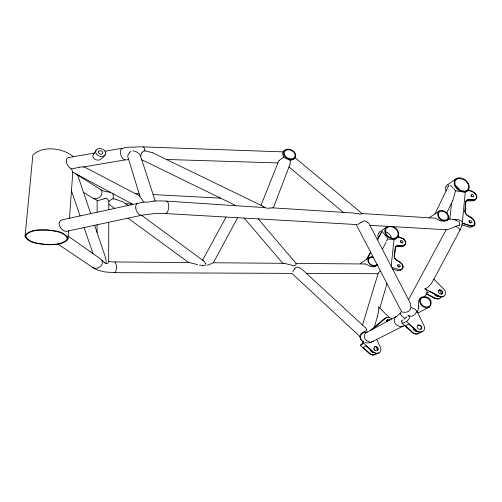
<?xml version="1.0" encoding="UTF-8"?>
<svg xmlns="http://www.w3.org/2000/svg" width="502" height="502" viewBox="0 0 502 502"><rect width="100%" height="100%" fill="white"/><g stroke="black" fill="none" stroke-linecap="round" stroke-linejoin="round"><path stroke-width="0.75" d="M108.758 222.286L108.652 262.031A1.613 1.381 0.2 0 1 108.526 262.508M108.79 209.566L108.808 201.973M97.049 232.451L97.074 224.783M97.118 212.133L97.162 200.298M399.818 266.901C398.682 267.61 396.862 265.909 397.935 264.868M295.12 155.595C295.069 151.064 288.612 147.952 285.123 150.939A3.734 3.194 0.2 0 0 284.609 151.61A4.148 3.545 0.2 0 0 284.22 152.796C284 157.421 290.602 160.696 294.153 157.722A3.734 3.194 0.2 0 0 294.724 156.988A4.229 3.614 0.2 0 0 295.12 155.595M410.831 306.822L410.454 303.61A9.915 8.484 0.2 0 0 410.31 303.195L369.296 224.087A5.597 4.788 0.2 0 0 368.248 222.863L367.646 222.298M68.523 230.895L67.965 238.55A3.639 3.119 0.2 0 0 67.87 237.647C63.716 231.052 54.323 230.832 47.332 229.86C40.072 229.86 30.911 229.069 25.47 234.779A3.74 3.2 0.2 0 0 25.106 235.896A3.545 3.031 0.2 0 0 25.1 236.222A3.671 3.137 0.2 0 0 25.175 236.775C29.028 243.269 38.171 243.552 44.898 244.587C52.365 244.756 61.344 245.428 67.318 240.144A3.884 3.319 0.2 0 0 67.971 238.569M69.445 218.226L72.803 172.199M464.908 210.896L465.574 202.243M127.69 156.323L139.851 196.125M25.113 235.896L32.755 156.147A5.014 4.286 0.2 0 1 33.119 154.867C42.846 145.454 62.085 148.077 72.25 155.796A8.227 7.034 0.2 0 1 73.01 156.775M425.037 288.694A1.914 1.638 0.2 0 0 425.232 288.688C429.084 287.684 431.758 282.864 433.822 279.332L459.895 230.324A27.579 23.588 0.2 0 0 462.323 222.549L465.266 192.297C475.457 188.162 463.729 173.686 455.96 178.919L447.52 184.792M449.83 219.123L451.524 203.103M391.158 266.185L394.014 239.749C401.362 237.804 399.103 228.059 392.784 226.659M394.233 256.001L395.181 248.038A3.96 3.389 0.2 0 1 395.407 247.191L395.52 246.965M394.465 256.189L395.413 248.226A3.119 2.667 0.2 0 1 398.356 245.773M418.492 333.635L415.781 334.163L412.908 333.146L402.083 323.206A3.05 2.61 0.2 0 0 401.675 321.631M413.297 328.214C412.989 330.002 414.947 331.646 416.666 331.226M456.927 190.942L455.559 190.885L452.886 200.223M430.591 304.256C431.425 300.284 427.051 296.575 423.236 297.429M448.066 217.855L448.161 216.607M127.784 155.727L129.171 152.934M59.267 222.75L59.412 222.304M472.376 226.609C478.801 224.03 472.15 216.644 467.839 215.665A6.677 5.71 0.2 0 1 465.122 211.643A4.556 3.897 0.2 0 1 465.147 211.11L465.812 202.457A3.282 2.805 0.2 0 1 466.371 200.982L466.584 200.794M377.391 316.624L378.59 311.246L378.809 307.105M374.379 327.028L377.36 316.731M379.863 308.09L386.967 283.561M362.513 324.963L378.219 273.245M476.48 197.838C477.659 193.251 471.365 190.879 468.021 190.396M273.326 207.903L289.98 164.405M261.009 205.312L278.372 161.732A5.196 4.449 0.2 0 1 279.288 160.477M360.066 335.104L360.166 334.872A5.24 4.48 0.2 0 1 360.649 334.119L361.71 333.052A9.645 8.252 0.2 0 1 364.609 331.521M140.522 156.072L141.997 152.451M59.456 222.179L59.876 221.413A4.643 3.972 0.2 0 1 60.221 220.993L60.334 220.874A4.248 3.633 0.2 0 1 60.943 220.378M362.13 213.695L360.994 214.134L358.365 213.802M362.89 342.552L362.651 342.985M386.986 240.389L387.695 238.883L389.703 239.253M386.722 240.941L386.929 240.502M362.061 213.545L435.309 218.201A3.351 2.868 0.2 0 1 436.056 218.37C440.53 222.938 453.814 222.455 446.862 212.861L452.854 200.298M434.914 213.959L448.292 186.305M386.038 242.359L382.392 249.312M448.317 186.255L449.058 185.037M66.653 159.103C65.304 161.493 67.431 165.924 69.954 168.007M419.114 299.7L418.48 301.639A11.728 10.034 0.2 0 0 418.411 303.384L418.612 305.279M418.499 308.146C416.829 315.049 416.817 309.081 413.504 308.535A20.613 17.633 0.2 0 0 410.774 307.368C410.975 311.158 406.4 312.922 403.275 312.169M424.566 296.651C436.52 297.673 430.214 314.616 421.247 304.921C419.885 303.352 419.126 300.993 420.055 299.016C420.488 298.088 421.303 297.366 422.257 296.996C424.949 296.732 426.223 295.339 426.976 292.22C427.679 290.545 425.583 289.146 424.855 288.688L438.886 295.992M416.641 311.642L416.447 312.006M237.609 217.711L213.4 262.759L284.063 263.324M408.534 299.65L446.159 229.734M93.278 154.817C91.057 158.249 98.066 162.447 101.417 158.688A13.234 11.32 0.2 0 0 102.389 158.005L104.604 155.745M202.613 260.174L226.038 217.04M366.724 259.208L370.576 252.123M377.366 239.63L381.213 232.552M367.037 258.994L370.677 252.311M377.466 239.818L382.009 231.453M441.176 296.958L440.994 297.247A3.677 3.144 0.2 0 1 439.783 298.307L439.344 298.533M98.574 151.56C97.633 153.725 101.379 155.231 102.665 153.543M102.722 153.461C103.682 151.297 99.929 149.778 98.637 151.472M378.351 272.956L380.227 270.961M104.755 155.52C108.639 150.613 99.132 145.875 96.045 150.267C93.673 155.149 102.264 158.701 105.182 154.829M419.86 332.299L419.835 332.343A4.292 3.671 0.2 0 1 419.616 332.663A3.947 3.376 0.2 0 1 418.473 333.648L416.102 333.943L413.529 333.058L405.453 325.817L408.823 324.097L415.807 330.529C419.001 334.552 427.026 331.22 424.14 325.955L416.936 311.083M115.473 272.209L116.15 270.22A23.186 19.835 0.2 0 0 116.257 264.868L115.171 262.006L108.652 261.517M292.691 271.877L294.875 268.482M93.322 154.741L95.97 150.393M462.141 223.804L462.8 223.503L470.041 225.818A4.6 3.934 0.2 0 0 472.1 226.088L472.432 226.032A3.345 2.861 0.2 0 0 474.948 224.118M66.873 158.745L67.663 157.961A2.667 2.284 0.2 0 1 68.661 157.528M419.477 299.11L419.91 298.571A5.629 4.813 0.2 0 1 420.946 297.686L421.228 297.517M401.619 311.472L400.107 313.599L401.857 316.097A19.452 16.641 0.2 0 0 404.988 318.387M294.931 268.413C296.6 265.865 299.832 267.729 301.671 269.072A9.733 8.327 0.2 0 1 302.361 269.637L365.349 327.655M377.153 350.71C378.671 349.706 377.648 347.353 376.117 346.957A2.077 1.776 0.2 0 0 374.718 346.863C372.371 348.049 375.076 351.871 377.328 350.641C380.008 349.135 376.406 345.514 374.724 346.832M129.29 152.784L131.198 151.165M466.408 200.969L466.427 200.951A3.068 2.623 0.2 0 1 467.569 200.831L472.093 200.913A3.696 3.163 0.2 0 0 474.371 200.342C481.136 196.966 472.715 189.812 468.159 190.258M400.251 313.11L397.283 315.921A11.828 10.115 0.2 0 1 397.013 316.122L396.298 316.58A4.236 3.627 0.2 0 0 395.243 317.364L394.202 319.41L394.371 321.795A8.026 6.865 0.2 0 0 396.925 325.233L399.272 326.375L402.052 326.501A4.273 3.652 0.2 0 0 403.231 326.087L404.386 325.44M279.25 160.452L283.442 157.226L290.332 160.445M284.502 150.481C280.398 155.996 290.357 162.397 294.812 158.149C299.305 151.635 286.51 145.291 282.927 152.062M294.254 158.682L294.762 158.199M402.102 323.301L403.859 322.78A4.468 3.821 0.2 0 0 404.085 322.667L406.545 321.399L408.465 319.579A3.903 3.338 0.2 0 0 409.224 318.469L409.312 318.243A3.389 2.899 0.2 0 0 409.218 316.235M109.612 200.913L111.111 199.595A3.276 2.799 0.2 0 1 113.032 198.805L113.151 198.855M109.536 200.988L108.884 201.578M376.801 339.616L380.51 347.56C382.053 350.22 379.788 353.54 376.845 353.54A3.909 3.345 0.2 0 1 375.734 354.468L372.697 355.146L369.56 353.841L360.285 345.313L362.143 343.594A3.583 3.062 0.2 0 0 362.494 343.211M420.827 329.161C422.546 327.448 420.055 324.568 417.984 325.189M441.798 293.921C443.442 292.264 441.02 289.528 439.043 290.037A1.682 1.443 0.2 0 0 438.773 290.112C436.997 291.744 439.501 294.611 441.528 294.04A1.663 1.418 0.2 0 0 441.955 293.877C445.851 291.348 436.533 287.64 439.884 291.273A7.574 6.476 0.2 0 1 441.233 293.262A6.959 5.955 0.2 0 1 441.496 294.046M370.426 330.391L383.089 319.623A3.37 2.88 0.2 0 1 383.622 319.253C385.843 317.226 389.546 316.643 391.786 318.902M372.923 329.061L385.611 318.255A3.37 2.886 0.2 0 1 386.182 317.866M408.314 315.689L408.465 315.563A2.146 1.839 0.2 0 1 409.105 316.109M408.139 315.84L407.781 316.141M400.734 240.791C399.667 241.267 401.23 243.608 402.623 242.773M404.813 245.152C408.559 241.004 401.512 236.844 397.879 236.888M406.708 317.026L406.112 317.502M399.906 266.838C401.029 265.42 398.927 264.234 398.017 264.811M406.005 317.59L405.309 318.142M402.673 242.736C403.853 241.437 401.556 240.125 400.803 240.747M369.704 258.003C365.745 261.699 372.616 267.767 376.469 264.799A3.351 2.861 0.2 0 0 376.946 264.347M404.518 318.751L404.179 319.015M386.979 227.676C381.545 232.828 391.052 241.205 396.473 237.358C402.033 232.275 392.533 223.785 387.08 227.607M455.854 178.994C449.842 185.119 460.962 194.958 467.418 190.873M386.527 227.224C380.623 232.759 390.838 241.951 396.8 237.892M403.075 319.843L401.493 320.985M421.297 297.479L421.774 297.222M360.988 222.474L364.226 220.792L367.489 222.179M360.913 222.53L358.453 224.099M379.876 231.855L386.634 227.155A5.033 4.305 0.2 0 1 388.291 226.396M446.862 212.861C434.274 203.341 435.209 224.607 447.251 220.196M439.018 211.235L429.561 217.517A3.727 3.188 0.2 0 0 429.21 217.812M365.192 263.977A2.573 2.196 0.2 0 1 365.983 264.152L366.19 264.228A6.055 5.177 0.2 0 1 366.673 264.454C369.623 266.487 373.915 268.281 376.927 265.263A3.759 3.219 0.2 0 0 377.272 264.968M403.621 245.936L404.556 245.334A3.332 2.849 0.2 0 1 402.566 245.873L398.362 245.905M376.682 265.439C372.246 268.488 364.621 261.391 369.422 257.419L361.873 262.433A3.953 3.382 0.2 0 0 360.794 263.751M400.765 270.12L401.707 269.549A3.338 2.855 0.2 0 0 402.077 269.285C405.654 265.79 399.743 261.222 396.768 260.293M61.081 220.284L61.269 220.177A3.596 3.075 0.2 0 1 62.286 219.801L143.635 202.111L143.421 201.691M213.262 262.841L208.581 264.855A3.928 3.363 0.2 0 1 207.219 265.006M426.349 293.394L429.599 291.618L438.453 296.218M443.272 296.469C446.366 295.327 446.021 291.022 443.799 289.171L433.904 279.187M396.273 316.593L366.404 332.544A4.211 3.602 0.2 0 0 365.4 333.29L364.546 334.633L364.276 336.233A7.298 6.237 0.2 0 0 366.667 340.613M373.501 341.31L370.896 342.144A4.374 3.74 0.2 0 1 369.604 342.075L366.642 340.632M429.223 307.111L419.252 312.313A4.292 3.671 0.2 0 1 418.21 312.702L417.789 312.784M360.285 345.313L362.4 344.221A3.646 3.119 0.2 0 0 362.846 343.945L363.649 343.192L374.059 352.58L376.5 353.352L378.891 352.931M403.231 326.087L370.551 342.54M455.603 226.383L455.069 226.64M454.768 226.785L448.612 229.332M375.552 354.556L373.168 354.977L370.74 354.211L363.141 347.422L366.052 345.934L373.224 352.467L376.845 353.54M422.577 331.653L419.954 332.06L417.237 331.088L406.545 321.399M358.202 224.212L357.788 224.381M103.18 199.024L104.905 198.346M102.948 199.125L98.304 200.493A1.851 1.581 0.2 0 1 97.583 200.455M364.603 331.508L366.742 330.743L366.843 329.852A3.922 3.357 0.2 0 0 366.736 329.645L366.548 329.331M448.085 229.496L446.962 229.74A1.801 1.537 0.2 0 1 446.623 229.759L369.949 225.335M290.351 160.439L293.312 159.36A4.505 3.853 0.2 0 0 294.21 158.745M151.824 201.346L149.583 201.892A10.291 8.804 0.2 0 1 149.044 201.992L146.377 202.111M283.097 151.886L143.296 146.891A89.18 76.285 0.2 0 0 138.194 146.835C133.262 147.801 123.831 145.812 120.624 149.916C119.495 154.616 122.563 162.083 128.355 159.416M144.061 150.995L144.607 150.914M141.708 215.232L154.214 213.607A83.633 71.535 0.2 0 1 164.631 213.501L356.727 224.576M152.301 201.246L153.223 201.114M68.768 157.509L94.351 153.079M105.113 151.209L121.999 148.285M83.721 166.902L124.948 159.918M270.17 208.073L267.428 208.23A6.771 5.792 0.2 0 1 266.625 208.085L265.809 207.872M270.227 208.066L271.739 207.859A4.022 3.439 0.2 0 1 272.366 207.841M79.573 167.147L71.698 168.929L72.514 171.872A1.067 0.91 0.2 0 0 72.633 172.06M79.63 167.141L82.861 166.946M458.815 178.58L463.177 179.365A10.762 9.205 0.2 0 1 468.353 184.711L468.63 187.968A4.706 4.029 0.2 0 1 464.708 191.193L460.315 190.377A10.806 9.243 0.2 0 1 455.226 185.294M83.52 166.921L83.031 166.946M143.798 202.099L144.369 202.068M144.909 150.895L152.175 152.57M132.967 150.7L137.096 152.188A12.368 10.58 0.2 0 1 137.774 152.664L138.15 152.959A10.002 8.553 0.2 0 1 140.008 154.961L140.259 155.425A2.077 1.776 0.2 0 1 140.372 155.676L140.384 155.727M144.538 202.068L146.032 202.099M306.477 273.427L378.075 273.715M114.977 261.956L189.034 262.559M295.885 263.424L365.123 263.983M393.449 239.761L390.443 239.391M284.082 263.33L290.47 264.818M469.031 199.445L473.562 199.532A2.974 2.548 0.2 0 0 476.467 198.033M166.827 159.479L277.895 162.937M113.402 198.855L115.052 199.074M125.839 203.768L132.333 204.076M135.333 193.628L139.136 193.828M153.129 194.575L220.604 198.152M105.903 263.28L105.922 263.28A2.428 2.077 0.2 0 1 104.686 262.766M272.379 207.841L352.762 212.955L358.215 213.777M448.374 219.029L452.854 219.318M457.052 190.955L464.745 192.216M110.302 192.279L105.778 191.576A22.389 19.151 0.2 0 1 105.012 191.381L103.682 190.986A14.834 12.688 0.2 0 1 101.492 190.082L100.852 189.718L102.075 191.72L101.718 194.475A8.39 7.172 0.2 0 1 98.919 197.694L96.353 198.748L93.836 198.616A3.464 2.962 0.2 0 1 93.083 198.271L83.533 192.385M453.055 219.33L455.941 220.202M202.708 265.621L199.438 265.018M261.398 207.439L265.564 207.803M189.241 262.571L197.612 264.573M260.701 207.357L165.378 201.045A94.439 80.778 0.2 0 0 153.292 201.12M166.614 201.12L168.12 202.607L168.747 206.328A20.425 17.47 0.2 0 1 168.565 208.637L167.662 211.744L166.093 213.494A0.998 0.853 0.2 0 1 165.654 213.563M143.296 146.891L144.319 148.002L144.909 150.87M442.777 211.248L441.346 211.166A3.508 2.999 0.2 0 0 438.246 213.507L438.158 214.762M402.692 312.081L402.315 311.999M443.322 220.102L444.998 220.221A3.508 2.999 0.2 0 0 448.085 217.862M115.366 199.15L122.99 201.955L127.979 205.337M373.35 257.438L372.917 257.35A3.765 3.219 0.2 0 0 369.842 257.859M291.16 265.018C292.798 265.803 296.312 266.173 296.28 263.732M391.955 267.397L398.513 269.354C400.094 269.9 402.259 269.386 402.824 267.648C403.84 264.014 399.008 261.812 396.724 260.463M392.671 269.097L397.189 270.446A4.819 4.123 0.2 0 0 397.816 270.597M397.76 237.038L402.61 238.569M462.969 223.277L470.148 225.574C471.773 226.189 474.108 225.756 474.691 223.911C475.727 219.826 470.343 217.441 467.808 215.829M461.947 224.802L468.485 226.891A5.434 4.65 0.2 0 0 469.175 227.067M152.25 152.602L262.948 206.259M365.073 342.489L365.945 342.74A8.465 7.241 0.2 0 0 370.495 342.533M387.306 319.918L387.488 320A4.662 3.985 0.2 0 1 388.579 320.703M402.598 238.381L403.024 238.77M470.073 222.894C476.153 223.001 465.718 217.335 470.073 222.894A2.152 1.839 0.2 0 0 469.081 221.765M456.023 220.24L458.395 221.539M141.721 159.711L235.702 205.513M263.004 206.284L263.337 206.473M426.267 293.544L434.977 298.062M426.079 293.902L434.544 298.295M84.085 166.84L139.801 195.968M72.721 172.155L132.741 204.295M403.125 238.638L404.185 239.379M364.025 341.987L363.028 341.241A2.899 2.479 0.2 0 1 363.674 342.671M106.186 263.286L106.079 260.431L105.169 256.56L94.64 225.304M389.998 319.943L389.797 319.818A2.209 1.889 0.2 0 0 388.021 319.536A1.701 1.456 0.2 0 0 387.594 319.718M100.638 189.593L75.607 173.679M104.623 262.778L104.441 262.646A9.4 8.038 0.2 0 1 103.851 262.176L102.377 260.764M57.987 244.135L94.514 268.633A25.765 22.038 0.2 0 0 98.944 270.452L103.531 271.626A43.919 37.562 0.2 0 0 106.035 272.053L114.644 272.668L291.819 273.37L359.947 336.547M68.14 236.147L99.377 258.078L102.232 260.613M263.644 206.673L263.996 206.943M108.808 204.17L114.475 208.311M127.979 218.169L188.758 262.559M141.501 215.276L203.592 260.896M459.606 225.567L458.263 225.272L455.684 226.339L458.533 227.927L459.907 229.496A1.368 1.167 0.2 0 1 459.92 230.33M295.126 157.791L362.124 213.563M288.989 166.997L343.255 212.346M264.146 207.069L264.554 207.445M404.166 239.567L405.654 242.146L405.001 244.468L403.194 245.34L398.494 245.39A3.294 2.817 0.2 0 0 395.476 246.953M401.274 321.142L401.682 321.625M378.803 307.036L389.144 317.521M452.791 187.723L450.476 185.332M453.532 188.488L455.559 190.885M385.536 235.658L382.442 231.667M385.737 235.89L387.306 237.923A4.957 4.242 0.2 0 1 387.55 238.394M258.166 218.891L296.193 263.55M244.192 218.088L282.77 263.318M365.475 327.806L366.529 329.293M60.158 227.218L62.869 230.267L65.731 231.472A1.437 1.23 0.2 0 0 65.963 231.441L141.52 215.27L139.173 214.605L136.845 211.668A14.376 12.299 0.2 0 1 135.76 207.979M143.126 201.177L139.92 196.282M101.962 260.337C104.203 264.905 98.072 269.674 93.761 268.068A4.349 3.721 0.2 0 1 92.663 267.528M356.207 224.545L401.6 311.642M205.487 263.588L204.301 261.605A4.531 3.878 0.2 0 0 203.649 260.927M376.117 346.957L377.165 349.21M205.556 263.738L205.889 264.504M471.02 195.686C476.21 200.254 471.987 190.44 471.02 195.686A2.209 1.889 0.2 0 1 471.836 196.495M459.619 190.032L459.412 189.599A10.768 9.212 0.2 0 0 455.333 185.545M283.505 157.195L282.588 153.028A4.098 3.508 0.2 0 1 282.613 152.815M455.201 185.307L454.85 181.724A4.706 4.022 0.2 0 1 458.809 178.536M378.357 237.81L378.163 237.226M446.04 190.961L445.895 190.547A7.687 6.576 0.2 0 1 445.901 186.706M71.447 190.842L80.056 215.891M84.072 227.569L93.033 253.623M77.584 174.759L90.674 213.551M140.591 156.266L155.237 201.013M108.696 201.107L107.553 199.024L106.148 198.165A2.623 2.246 0.2 0 0 104.918 198.372M360.16 337.608L360.775 339.114A8.183 7.003 0.2 0 0 361.258 339.86L361.628 340.318A7.819 6.689 0.2 0 0 362.306 340.99M418.624 305.36L418.75 306.427M290.332 160.471L290.068 164.148A6.206 5.309 0.2 0 1 290.005 164.336M465.53 202.243A3.495 2.993 0.2 0 1 469.031 199.332M467.889 215.728A6.902 5.905 0.2 0 1 464.839 210.896M472.401 226.647A3.941 3.37 0.2 0 1 469.188 227.029M475.532 199.589A3.395 2.905 0.2 0 1 473.399 200.103L468.862 200.034A3.119 2.667 0.2 0 0 466.891 200.53M369.39 257.382A4.28 3.658 0.2 0 1 372.848 256.829M439.777 298.307A3.589 3.068 0.2 0 1 439.426 298.47M378.207 237.214A7.078 6.055 0.2 0 1 378.307 233.656M386.766 320.885A6.683 5.717 0.2 0 1 387.124 321.475M386.916 320.414A6.714 5.748 0.2 0 1 387.488 321.28M377.165 349.21A6.539 5.591 0.2 0 1 377.548 350.365M137.799 203.178A1.813 1.55 0.2 0 0 137.372 203.329L136.004 205.061A9.463 8.095 0.2 0 0 135.804 207.979M97.444 200.398A25.42 21.743 0.2 0 1 93.083 198.277M443.335 296.588A4.719 4.035 0.2 0 1 438.535 296.124M462.304 222.549A1.594 1.362 0.2 0 0 462.229 222.022L461.238 220.911L458.985 219.939A12.425 10.63 0.2 0 0 453.977 219.506M360.116 337.438A10.536 9.011 0.2 0 1 359.915 336.252M361.139 339.923A6.106 5.221 0.2 0 1 361.434 334.464A6.106 5.221 0.2 0 1 367.251 332.224M386.866 321.631A2.133 1.82 0.2 0 1 387.544 319.667M142.053 152.47A3.702 3.169 0.2 0 1 143.685 151.033M434.506 294.511A3.232 2.767 0.2 0 1 434.343 294.084M437.618 296.23A2.83 2.422 0.2 0 1 434.676 294.467M437.995 295.979A1.663 1.424 0.2 0 1 437.606 296.117M396.097 246.758A3.006 2.573 0.2 0 1 397.339 246.538L401.537 246.513A3.552 3.037 0.2 0 0 403.633 245.949M430.565 304.25A4.079 3.489 0.2 0 1 428.808 306.534A3.778 3.232 0.2 0 1 427.861 306.86C424.033 307.739 419.616 303.999 420.488 300.014A3.928 3.363 0.2 0 1 423.224 297.391M439.463 298.565A4.832 4.129 0.2 0 1 435.039 297.993M439.407 298.652A4.694 4.016 0.2 0 1 434.625 298.201M443.712 296.236A3.589 3.068 0.2 0 1 443.354 296.4M443.398 296.5A4.857 4.154 0.2 0 1 438.955 295.916M115.41 272.197A0.916 0.784 0.2 0 1 114.883 272.718M205.381 265.351A3.702 3.169 0.2 0 1 202.745 265.508M418.693 306.433A4.662 3.985 0.2 0 1 418.568 308.165M362.256 341.04A1.876 1.606 0.2 0 1 362.946 342.282M71.635 169.023A2.886 2.472 0.2 0 1 70.111 167.932M443.341 220.033A7.022 6.005 0.2 0 1 438.252 214.756M442.758 211.304A6.978 5.968 0.2 0 1 448.041 216.619M396.787 260.387A5.911 5.058 0.2 0 1 394.177 255.995M113.126 198.848A17.846 15.261 0.2 0 0 113.113 194.87L113.057 194.65A8.597 7.354 0.2 0 0 112.755 193.59M459.192 221.834A9.136 7.819 0.2 0 1 459.568 225.567M408.854 315.727A4.386 3.752 0.2 0 0 409.186 315.877L409.488 315.996A3.903 3.338 0.2 0 0 410.485 316.21L410.793 316.229A3.872 3.313 0.2 0 0 411.747 316.147L412.023 316.091A4.857 4.154 0.2 0 0 413.585 315.375L414.018 315.074A8.434 7.216 0.2 0 0 415.236 313.825L415.844 312.997A18.536 15.857 0.2 0 0 416.409 312.068M385.341 231.673A7.869 6.733 0.2 0 1 387.098 232.37M387.029 232.476A8.503 7.273 0.2 0 1 391.322 237.979M397.603 265.571A1.581 1.355 0.2 0 1 397.948 265.709A1.751 1.5 0.2 0 1 398.833 267.001M400.414 241.562A1.6 1.368 0.2 0 1 400.74 241.7M400.728 241.719A1.744 1.493 0.2 0 1 401.606 242.874M373.839 348.79A3.031 2.592 0.2 0 1 374.9 350.321M373.224 352.511A2.667 2.284 0.2 0 1 370.677 350.101M400.784 270.145A3.74 3.2 0.2 0 1 397.829 270.565M60.24 227.149A8.051 6.884 0.2 0 1 59.161 222.737M396.818 260.237A5.572 4.769 0.2 0 1 394.409 256.189M107.961 263.374A1.531 1.311 0.2 0 1 106.186 263.381M445.971 186.713A5.12 4.38 0.2 0 1 447.401 184.862M378.364 233.656A5.127 4.386 0.2 0 1 379.769 231.924M421.837 327.586L420.889 329.193A1.763 1.506 0.2 0 1 420.519 329.325C418.273 330.078 415.687 326.526 418.028 325.12A1.763 1.506 0.2 0 1 418.417 324.976L420.651 325.491L421.837 327.586M26.462 234.723L26.361 234.886A3.508 2.999 0.2 0 0 25.997 236.273A3.577 3.056 0.2 0 0 26.123 236.975C30.001 242.999 38.522 243.326 44.967 244.292C52.095 244.48 60.522 245.039 66.339 240.194A3.771 3.225 0.2 0 0 67.092 238.519A3.545 3.037 0.2 0 0 66.929 237.465C62.756 231.353 54.003 231.083 47.301 230.18C40.361 230.148 31.802 229.489 26.462 234.723"/></g></svg>
